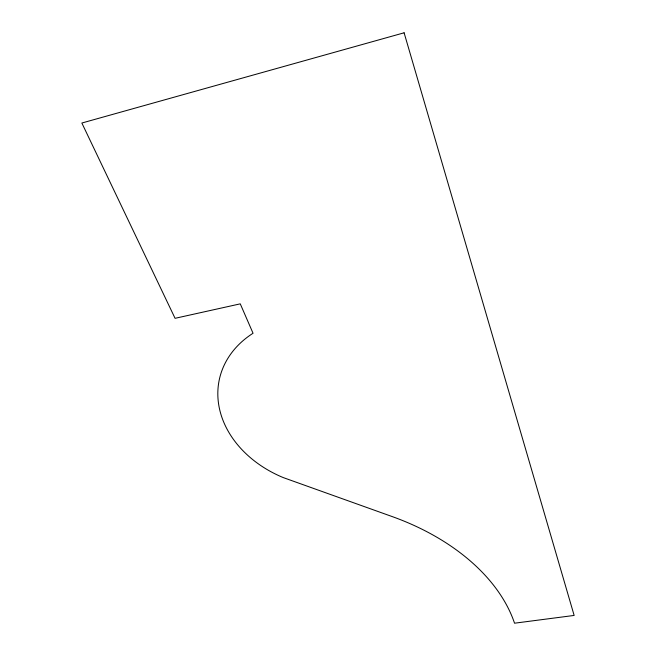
<?xml version="1.0" encoding="UTF-8"?>
<svg xmlns="http://www.w3.org/2000/svg" width="656" height="656" viewBox="0 0 656 656"><rect width="100%" height="100%" fill="white"/><g stroke="black" fill="none" stroke-linecap="round" stroke-linejoin="round"><path stroke-width="0.98" d="M404.104 32.8L81.852 123.025L175.07 318.316L240.26 303.851L253.044 333.256A106.789 84.214 12.6 0 0 283.318 477.609L392.263 516.6A200.4 132.783 10.2 0 1 514.534 623.2L574.148 615.435L404.104 32.8"/></g></svg>
